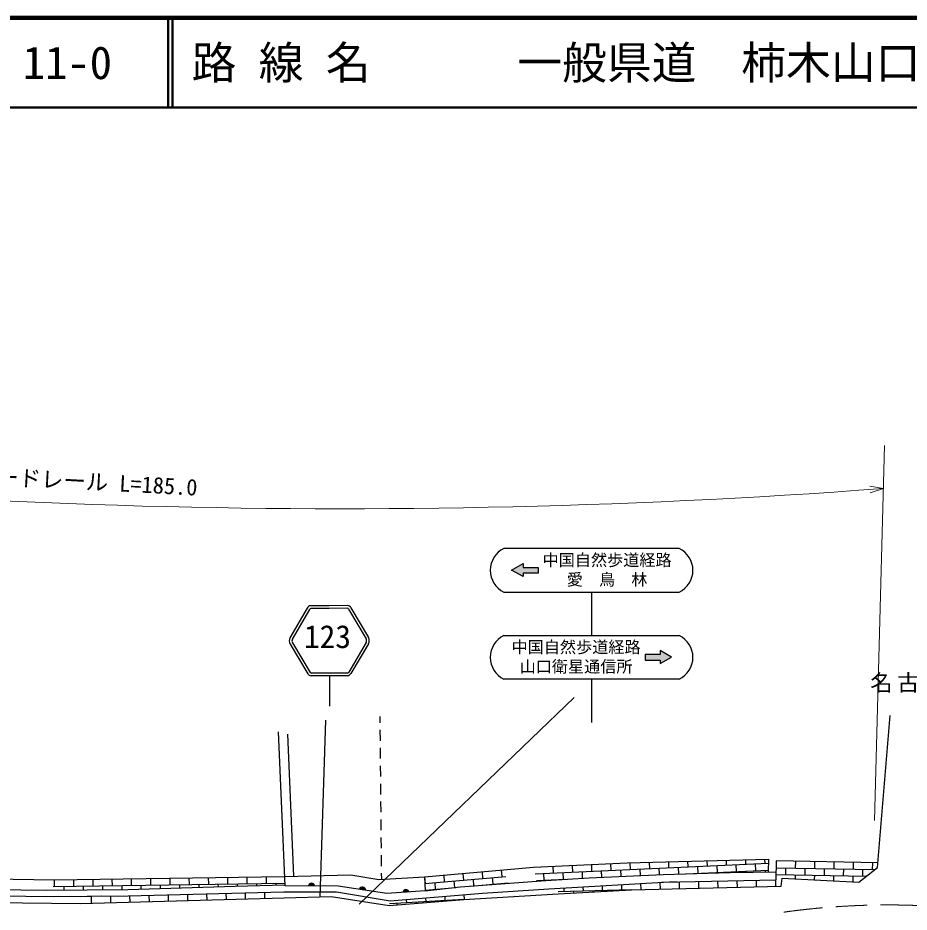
# Model space of a CAD drawing. Units: millimetres, scale not verified. Extents: x 40000 to 680000, y 20000 to 380000.
# Drawn here: x 160988 to 260474, y 280155 to 380000 of the extents above; entities that cross this region are included whole.
import ezdxf
from ezdxf.enums import TextEntityAlignment as Align

# ---------------------------------------------------------------- set-up
doc = ezdxf.new("R2010")
doc.units = ezdxf.units.MM
doc.header["$LTSCALE"] = 1000
doc.linetypes.add('CHAIN', pattern=[18.5, 12, -1.5, 3.5, -1.5])
for name, color, linetype, lineweight in [('M-BGD', 7, 'Continuous', 25), ('M-BMK', 2, 'CHAIN', 13), ('M-STR-HTXT', 7, 'Continuous', 13), ('M-STR-STRC', 7, 'Continuous', 25), ('M-TTL', 2, 'Continuous', 140), ('M-TTL-LINE', 7, 'Continuous', 50)]:
    doc.layers.add(name, color=color, linetype=linetype, lineweight=lineweight)
doc.layers.add('M-TTL-TXT', color=7, linetype='Continuous')
doc.styles.add('ＭＳ ゴシック', font='')
doc.styles.get('ＭＳ ゴシック').set_extended_font_data('MS Gothic')

msp = doc.modelspace()

# ---------------------------------------------------------------- hatches: boundary and pattern name
at = {"layer": 'M-STR-STRC'}
for points in [[(217383, 318011), (217385, 317635), (216099, 318335), (217380, 319093), (217383, 318628), (219049, 318632), (219050, 318011)], [(232673, 308291), (232672, 307915), (233958, 308615), (232677, 309373), (232674, 308908), (231008, 308912), (231007, 308291)]]:
    msp.add_hatch(color=256, dxfattribs=at).paths.add_polyline_path(points)

# ---------------------------------------------------------------- linework, layer by layer
at = {"layer": 'M-BGD'}
for p, q in [((201433, 301297), (201427, 301979)), ((190055, 300267), (190779, 283105)), ((191068, 300032), (191772, 284165)), ((201452, 299297), (201441, 300497)), ((201471, 297297), (201460, 298497)), ((201490, 295297), (201479, 296497)), ((201510, 293297), (201498, 294497)), ((201529, 291297), (201517, 292497)), ((201548, 289297), (201536, 290497)), ((201567, 287298), (201555, 288498)), ((201586, 285298), (201574, 286498)), ((218725, 284431), (244775, 285607)), ((227150, 285562), (227184, 284813)), ((229298, 285654), (229331, 284910)), ((231447, 285712), (231479, 285007)), ((233597, 285771), (233627, 285104)), ((235746, 285829), (235775, 285201)), ((237896, 285888), (237923, 285298)), ((240045, 285947), (240070, 285395)), ((242195, 286005), (242218, 285492)), ((244345, 286064), (244366, 285589)), ((247778, 285827), (247764, 285077)), ((249927, 285786), (249913, 285036)), ((252077, 285744), (252063, 284995)), ((254227, 285703), (254212, 284953)), ((256376, 285662), (256362, 284912)), ((212804, 284671), (212870, 283924)), ((214946, 284858), (215011, 284111)), ((220706, 285271), (220740, 284522)), ((221814, 284570), (221848, 283821)), ((222854, 285368), (222888, 284619)), ((223962, 284667), (223994, 283953)), ((225002, 285465), (225036, 284716)), ((226110, 284764), (226141, 284062)), ((228257, 284861), (228289, 284156)), ((230405, 284958), (230437, 284251)), ((232553, 285055), (232585, 284345)), ((234701, 285152), (234734, 284416)), ((235593, 284442), (244753, 284856)), ((236849, 285249), (236883, 284500)), ((238996, 285346), (239030, 284597)), ((240104, 284646), (240107, 284579)), ((241144, 285444), (241178, 284694)), ((242252, 284743), (242258, 284609)), ((243292, 285541), (243326, 284791)), ((244400, 284840), (244409, 284632)), ((245621, 285118), (256647, 284907)), ((246689, 285097), (246674, 284348)), ((248838, 285056), (248824, 284306)), ((250988, 285015), (250974, 284265)), ((253138, 284974), (253123, 284224)), ((255287, 284933), (255273, 284183)), ((165039, 283752), (165050, 283002)), ((167189, 283784), (167200, 283034)), ((169338, 283817), (169350, 283067)), ((171488, 283849), (171499, 283099)), ((173638, 283881), (173649, 283131)), ((175788, 283914), (175799, 283164)), ((177937, 283946), (177949, 283196)), ((180087, 283978), (180098, 283228)), ((182237, 284011), (182248, 283261)), ((184387, 284043), (184398, 283293)), ((186536, 284075), (186548, 283325)), ((188686, 284108), (188697, 283358)), ((201600, 283816), (201593, 284498)), ((206379, 284109), (206444, 283362)), ((206409, 283359), (215450, 284150)), ((208521, 284297), (208586, 283549)), ((209657, 283643), (209722, 282896)), ((210662, 284484), (210728, 283737)), ((211799, 283830), (211864, 283083)), ((213941, 284018), (214006, 283270)), ((218892, 283688), (222162, 283835)), ((219666, 284473), (219700, 283724)), ((220774, 283773), (220775, 283747)), ((235809, 284452), (235809, 284449)), ((237007, 282831), (236988, 283569)), ((237956, 284549), (237958, 284514)), ((239156, 282886), (239137, 283615)), ((241305, 282942), (241287, 283661)), ((243455, 282997), (243436, 283707)), ((245604, 283053), (245586, 283752)), ((245614, 284368), (255727, 284174)), ((247749, 284327), (247741, 283881)), ((249899, 284286), (249889, 283765)), ((252048, 284245), (252037, 283649)), ((254198, 284204), (254185, 283533)), ((164924, 283000), (190767, 283389)), ((166125, 283018), (166131, 282608)), ((168275, 283050), (168281, 282628)), ((170425, 283083), (170431, 282649)), ((172574, 283115), (172581, 282670)), ((174724, 283148), (174730, 282722)), ((176874, 283180), (176880, 282789)), ((179024, 283212), (179029, 282856)), ((181173, 283245), (181178, 282923)), ((183323, 283277), (183327, 282990)), ((185473, 283309), (185477, 283056)), ((187623, 283342), (187626, 283110)), ((189772, 283374), (189776, 283164)), ((206439, 282609), (209863, 282908)), ((206509, 282615), (206517, 282526)), ((207515, 283456), (207580, 282709)), ((208651, 282802), (208654, 282770)), ((211549, 283056), (215704, 283419)), ((212935, 283177), (212936, 283161)), ((215077, 283364), (215080, 283324)), ((229492, 282637), (221293, 282425)), ((221962, 282442), (221951, 282856)), ((224111, 282498), (224099, 282978)), ((226260, 282553), (226246, 283100)), ((227336, 282524), (227335, 282581)), ((228410, 282609), (228394, 283221)), ((229484, 282636), (229484, 282636)), ((230559, 282664), (230541, 283343)), ((232708, 282720), (232689, 283465)), ((234574, 283518), (232828, 283473)), ((233763, 283497), (233763, 283501)), ((234857, 282775), (234838, 283524)), ((170335, 281940), (167956, 281876)), ((168125, 281881), (168124, 281921)), ((169220, 281160), (169200, 281909)), ((170275, 281938), (170275, 281939)), ((171369, 281218), (171350, 281949)), ((173519, 281275), (173500, 281971)), ((175668, 281333), (175649, 282028)), ((177817, 281391), (177798, 282085)), ((179966, 281449), (179948, 282142)), ((182115, 281507), (182097, 282198)), ((184265, 281564), (184246, 282255)), ((186414, 281622), (186395, 282312)), ((188563, 281680), (188545, 282369)), ((210785, 281571), (202468, 281066)), ((206551, 281314), (206525, 281744)), ((208697, 281444), (208667, 281928)), ((210843, 281574), (210810, 282113)), ((223041, 282299), (223036, 282470)), ((225189, 282412), (225186, 282525)), ((203340, 280977), (203332, 281119)), ((204405, 281184), (204382, 281560)), ((205484, 281148), (205478, 281249)), ((207627, 281319), (207624, 281379)), ((209771, 281490), (209770, 281509))]:
    msp.add_line(p, q, dxfattribs=at)
for points in [[(202422, 280904), (210785, 281571), (221314, 282209), (229492, 282637), (246188, 283068), (246315, 283958), (254875, 283495), (256951, 285149), (258341, 302100)], [(71955, 294933), (86747, 291615), (96887, 289513), (103889, 288199), (108118, 287542), (119357, 285813), (133680, 283971), (138396, 283450), (142830, 283164), (152686, 282738), (164169, 282589), (173272, 282676), (185241, 283050), (190775, 283189)], [(71792, 294269), (86599, 290921), (96739, 288808), (103753, 287512), (107944, 286877), (119256, 285093), (133603, 283288), (138343, 282808), (142796, 282520), (152666, 282094), (164150, 281887), (173283, 281965), (190683, 282426)], [(122789, 286403), (138723, 284588), (151309, 284000), (165039, 283752), (190735, 284139)], [(206379, 284109), (218558, 285174), (228983, 285645), (244788, 286076), (244747, 284635)], [(256992, 285650), (245628, 285868), (245608, 283753)], [(206442, 282518), (210368, 282966), (219915, 283692), (224743, 284001), (233034, 284365), (240509, 284591), (245617, 284644)], [(190735, 284139), (198165, 284330), (201272, 283796), (206379, 284109), (206442, 282518)], [(202563, 281404), (212838, 282287), (220255, 282760), (233052, 283486), (245608, 283753)], [(206442, 282518), (202161, 282228), (196757, 283068), (190779, 283105)], [(136120, 282272), (138470, 282045), (142877, 281623), (146702, 281343), (151734, 281288), (167964, 281126), (190712, 281738)], [(190683, 282426), (196536, 282431), (202563, 281404)], [(190712, 281738), (195973, 281916), (202422, 280904)]]:
    msp.add_lwpolyline(points, dxfattribs=at)
for centre, radius, start, end in [((193767, 283033), 354, 8.44479, 170.84997), ((193767, 283033), 283, 10.66883, 168.62593), ((193767, 283033), 212, 14.41516, 164.87961), ((193767, 283033), 142, 22.12689, 157.16788), ((193767, 283033), 100, 32.44455, 146.85022), ((199451, 282595), 354, 359.95999, 162.36517), ((199451, 282595), 283, 2.18403, 160.14113), ((199451, 282595), 212, 5.93035, 156.3948), ((199451, 282595), 142, 13.64208, 148.68307), ((199451, 282595), 100, 23.95975, 138.36541), ((204306, 282319), 354, 12.66803, 175.07321), ((204306, 282319), 283, 14.89207, 172.84917), ((204306, 282319), 212, 18.63839, 169.10284), ((204306, 282319), 142, 26.35012, 161.39111), ((204306, 282319), 100, 36.66779, 151.07345)]:
    msp.add_arc(centre, radius, start, end, dxfattribs=at)
at = {"layer": 'M-BMK'}
msp.add_arc((258145, 196075), 84882, 82.47676, 97.88204, dxfattribs=at)
at = {"layer": 'M-STR-HTXT'}
for p, q in [((256622, 290388), (257726, 332255)), ((257599, 327451), (256075, 327713)), ((257599, 327451), (256131, 326965))]:
    msp.add_line(p, q, dxfattribs=at)
msp.add_arc((197085, 1137742), 812547, 261.81601, 274.27101, dxfattribs=at)
at = {"layer": 'M-STR-STRC'}
for p, q in [((234810, 320752), (215247, 320752)), ((215247, 315892), (234810, 315892)), ((225028, 315892), (225028, 311032)), ((193294, 314109), (191363, 310767)), ((193553, 313959), (191622, 310617)), ((197911, 313977), (199869, 310651)), ((198169, 314130), (200128, 310803)), ((215247, 311032), (234810, 311032)), ((191371, 310079), (193351, 306772)), ((191629, 310233), (193609, 306926)), ((199866, 310267), (197914, 306944)), ((200125, 310115), (198172, 306792)), ((195764, 306537), (195764, 303151)), ((234810, 306172), (215247, 306172)), ((225028, 306172), (225028, 301312)), ((199082, 281034), (223093, 304129)), ((194728, 281874), (195381, 301577))]:
    msp.add_line(p, q, dxfattribs=at)
for points in [[(217383, 318011), (217385, 317635), (216099, 318335), (217380, 319093), (217383, 318628), (219049, 318632), (219050, 318011)], [(232673, 308291), (232672, 307915), (233958, 308615), (232677, 309373), (232674, 308908), (231008, 308912), (231007, 308291)]]:
    msp.add_lwpolyline(points, close=True, dxfattribs=at)
for points in [[(197795, 314380), (195731, 314362), (193666, 314362)], [(197762, 314079), (195733, 314062), (193702, 314062)], [(197797, 306553), (195764, 306537), (193729, 306537)], [(197757, 306853), (195762, 306837), (193766, 306837)]]:
    msp.add_lwpolyline(points, dxfattribs=at)
for centre, radius, start, end in [((216408, 318322), 2693, 115.53815, 244.46185), ((233649, 318322), 2693, 295.53815, 64.46185), ((193684, 313936), 427, 92.29572, 156.02366), ((193724, 313872), 191, 96.53703, 152.95737), ((197741, 313889), 191, 27.51575, 83.93609), ((197781, 313953), 427, 24.44946, 88.1774), ((191989, 310431), 711, 151.80974, 209.66878), ((191989, 310431), 412, 151.80974, 209.66878), ((199504, 310462), 412, 330.80435, 28.66338), ((199504, 310462), 711, 330.80435, 28.66338), ((216408, 308602), 2693, 115.53815, 244.46185), ((233649, 308602), 2693, 295.53815, 64.46185), ((193842, 307138), 612, 216.76349, 259.34701), ((193777, 307040), 203, 214.0004, 273.155), ((197744, 307056), 203, 267.31812, 326.47272), ((197679, 307154), 612, 281.12611, 323.70964)]:
    msp.add_arc(centre, radius, start, end, dxfattribs=at)
at = {"layer": 'M-TTL'}
msp.add_line((680000, 380000), (40000, 380000), dxfattribs=at)
at = {"layer": 'M-TTL-LINE'}
for p, q in [((177750, 380000), (177750, 370000)), ((178250, 380000), (178250, 370000)), ((40000, 370000), (680000, 370000))]:
    msp.add_line(p, q, dxfattribs=at)

# ---------------------------------------------------------------- texts
at = {"layer": 'M-BGD', "insert": (256135, 304643), "char_height": 1833, "attachment_point": 7, "style": 'ＭＳ ゴシック'}
msp.add_mtext('\\T1.2;名古脇橋', dxfattribs=at)
at = {"layer": 'M-STR-HTXT', "style": 'ＭＳ ゴシック'}
msp.add_text('ガードレール L=185.0', height=1833, rotation=356.872, dxfattribs=at).set_placement((168482, 326786), align=Align.BOTTOM_CENTER)
at = {"layer": 'M-STR-STRC', "style": 'ＭＳ ゴシック'}
for s, p in [('中国自然歩道経路', (226760, 318413)), ('愛\u3000鳥\u3000林', (226760, 316235)), ('中国自然歩道経路', (223297, 308693)), ('山口衛星通信所', (223297, 306515))]:
    msp.add_text(s, height=1320, dxfattribs=at).set_placement(p, align=Align.BOTTOM_CENTER)
msp.add_text('123', height=2566, dxfattribs=at).set_placement((192930, 308867), align=Align.BOTTOM_LEFT)
at = {"layer": 'M-TTL-TXT', "style": 'ＭＳ ゴシック'}
for s, p in [('11-0', (161521, 375000)), ('路 線 名', (180380, 375000)), ('一般県道\u3000柿木山口線', (216734, 375000))]:
    msp.add_text(s, height=3666, dxfattribs=at).set_placement(p, align=Align.MIDDLE_LEFT)

doc.saveas('drawing.dxf')
